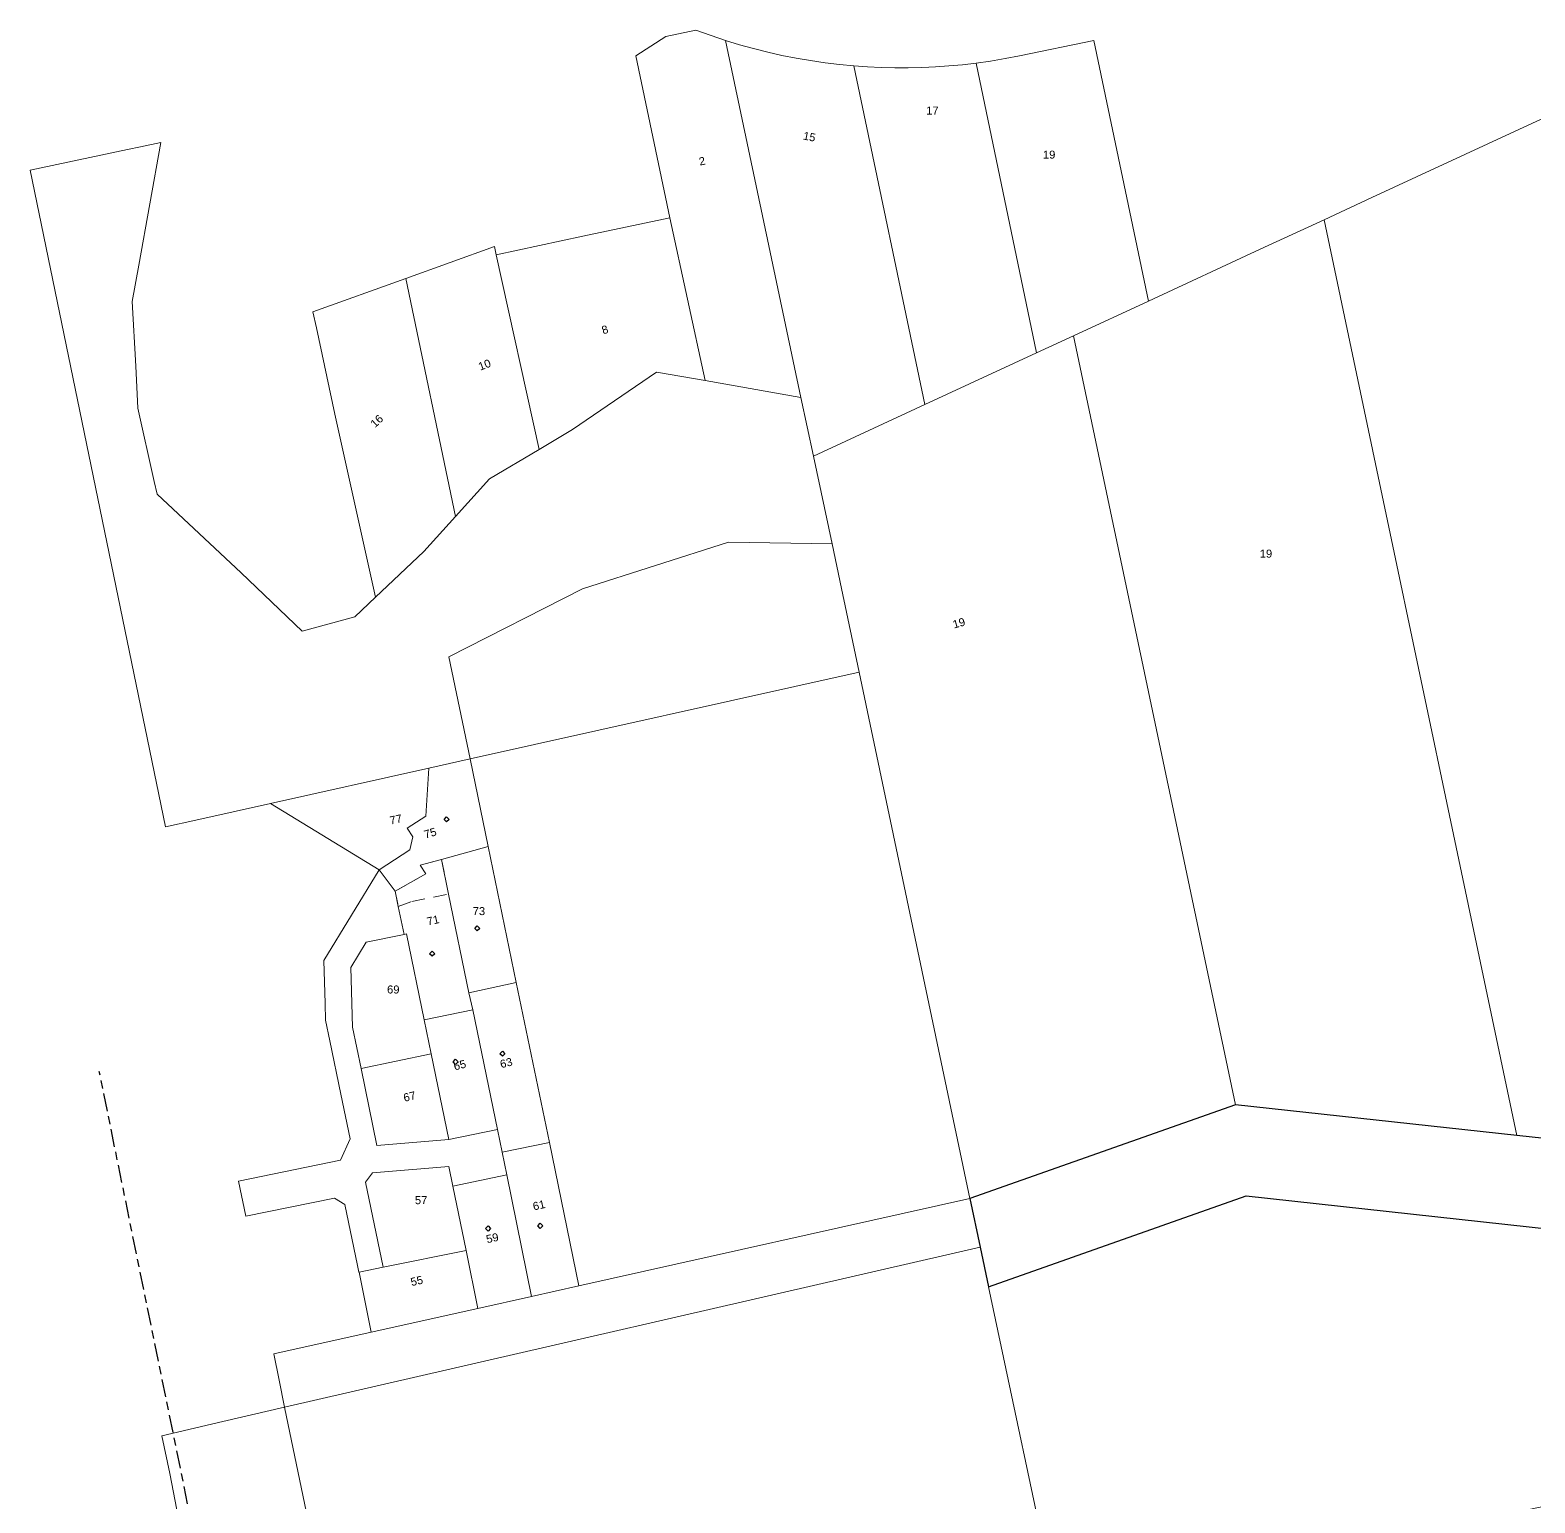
# Model space of a CAD drawing. Header units: metres. Extents: x 314590 to 317940, y 6263421 to 6264427.
# Drawn here: x 316978.2 to 317316.8, y 6264036.9 to 6264368.2 of the extents above; entities that cross this region are included whole.
import ezdxf
from ezdxf.enums import TextEntityAlignment as Align

# ---------------------------------------------------------------- set-up
doc = ezdxf.new("R2010")
doc.units = ezdxf.units.M
doc.linetypes.add('Cable Exist UG', pattern=[8.2, 4, -1.2, 1.8, -1.2])
doc.linetypes.add('Dash', pattern=[5, 3, -2])
doc.layers.get('0').update_dxf_attribs({"color": 6})
for name, color, linetype, lineweight in [('Cadastre Easements_SP_EXT', 9, 'Continuous', 5), ('Cadastre Land Parcels_SP_EXT', 9, 'Continuous', 5), ('Cadastre Roads_SP_EXT', 9, 'Continuous', 5)]:
    doc.layers.add(name, color=color, linetype=linetype, lineweight=lineweight)
doc.layers.add('Features_HIDE', color=1, linetype='Continuous', plot=False)
doc.layers.add('Mains_HV_EXT', color=7, linetype='Continuous')
doc.layers.add('Services_SP_EXT', color=7, linetype='Continuous')
doc.styles.get("Standard").update_dxf_attribs({"font": 'arial.ttf'})

# ---------------------------------------------------------------- blocks, each defined once
blk = doc.blocks.new('CCP_EXT')
blk.add_wipeout([(0, 0.57), (0.57, 0), (0, -0.57), (-0.57, 0)])
blk.add_lwpolyline([(-0.57, 0), (0, 0.57), (0.57, 0), (0, -0.57), (-0.57, 0)])
at = {"flags": 1}
blk.add_attdef('Z', (0, 0), '', height=0.2, dxfattribs=at)
at = {"flags": 9}
for tag, p in [('CCP_TYPE', (0, 0)), ('CONSTRUCTED_VOLTAGE', (0, -0.2)), ('OPERATING_VOLTAGE', (0, -0.6)), ('ORIENTATION', (0, -0.8)), ('OWNED_BY', (0, -1)), ('STATE', (0, -1.8)), ('NO_PHASES', (0, -0.4)), ('USAGE', (0, -1.2)), ('LEGEND', (0, -1.4)), ('LIFE_SUPPORT', (0, -1.6)), ('NOTES', (0, -2))]:
    blk.add_attdef(tag, text='', height=0.2, dxfattribs=at).set_placement(p, align=Align.MIDDLE_LEFT)

msp = doc.modelspace()

# ---------------------------------------------------------------- linework, layer by layer
at = {"layer": 'Cadastre Easements_SP_EXT', "linetype": 'Dash'}
msp.add_lwpolyline([(317072.4, 6264173.86), (317070.82, 6264181.65), (317066, 6264180.33), (317067.28, 6264178.37), (317060.36, 6264174.51), (317061.07, 6264171.08), (317064.09, 6264172.17), (317072.4, 6264173.86)], close=True, dxfattribs=at)
at = {"layer": 'Cadastre Land Parcels_SP_EXT', "linetype": 'Continuous'}
for points in [[(317134.72, 6264365.82), (317127.98, 6264368.19), (317121.23, 6264366.75), (317114.49, 6264362.37), (317122.16, 6264325.99), (317130.12, 6264289.34), (317151.66, 6264285.52), (317134.72, 6264365.82)], [(317163.59, 6264360.13), (317160.33, 6264360.46), (317157.08, 6264360.85), (317153.83, 6264361.32), (317150.61, 6264361.88), (317147.39, 6264362.51), (317144.19, 6264363.23), (317141.01, 6264364.02), (317137.85, 6264364.9), (317134.72, 6264365.82), (317151.66, 6264285.52), (317154.51, 6264272.38), (317179.5, 6264283.96), (317163.59, 6264360.13)], [(317229.82, 6264307.25), (317217.58, 6264365.86), (317200.86, 6264362.4), (317197.61, 6264361.77), (317194.34, 6264361.22), (317191.06, 6264360.76), (317204.66, 6264295.61), (317212.96, 6264299.41), (317229.82, 6264307.25)], [(317204.66, 6264295.61), (317191.06, 6264360.76), (317188.02, 6264360.4), (317184.97, 6264360.12), (317181.92, 6264359.91), (317180.4, 6264359.84), (317178.87, 6264359.77), (317175.81, 6264359.71), (317172.75, 6264359.71), (317169.7, 6264359.79), (317166.64, 6264359.93), (317163.59, 6264360.13), (317179.5, 6264283.96), (317204.66, 6264295.61)], [(317002.67, 6264315.34), (317007.68, 6264342.92), (317003.1, 6264341.96), (317000.12, 6264341.34), (316978.24, 6264336.71), (317008.7, 6264189), (317015.49, 6264190.51), (317032.29, 6264194.23), (317067.91, 6264202.14), (317077.22, 6264204.26), (317072.47, 6264227.24), (317102.5, 6264242.51), (317135.36, 6264253.04), (317158.67, 6264252.63), (317154.51, 6264272.38), (317151.66, 6264285.52), (317130.12, 6264289.34), (317119.19, 6264291.22), (317100.27, 6264278.32), (317092.8, 6264273.86), (317081.61, 6264267.22), (317073.97, 6264258.78), (317066.82, 6264250.89), (317055.94, 6264240.6), (317051.31, 6264236.22), (317039.42, 6264232.97), (317025.75, 6264246.14), (317006.79, 6264263.83), (317006.16, 6264266.66), (317002.51, 6264283.13), (317002.01, 6264292.6), (317001.23, 6264307.17), (317002.67, 6264315.34)], [(317130.12, 6264289.34), (317122.16, 6264325.99), (317102.6, 6264321.81), (317083.12, 6264317.65), (317092.8, 6264273.86), (317100.27, 6264278.32), (317119.19, 6264291.22), (317130.12, 6264289.34)], [(317312.75, 6264119.57), (317269.36, 6264325.54), (317254.97, 6264318.9), (317229.82, 6264307.25), (317212.96, 6264299.41), (317249.43, 6264126.47), (317312.75, 6264119.57)], [(317083.12, 6264317.65), (317082.72, 6264319.53), (317062.77, 6264312.35), (317073.97, 6264258.78), (317081.61, 6264267.22), (317092.8, 6264273.86), (317083.12, 6264317.65)], [(317073.97, 6264258.78), (317062.77, 6264312.35), (317041.88, 6264304.82), (317042.64, 6264301.25), (317046.79, 6264281.78), (317055.94, 6264240.6), (317066.82, 6264250.89), (317073.97, 6264258.78)], [(317249.43, 6264126.47), (317212.96, 6264299.41), (317204.66, 6264295.61), (317179.5, 6264283.96), (317154.51, 6264272.38), (317158.67, 6264252.63), (317160.8, 6264242.57), (317164.75, 6264223.77), (317189.66, 6264105.35), (317249.43, 6264126.47)], [(317158.67, 6264252.63), (317135.36, 6264253.04), (317102.5, 6264242.51), (317072.47, 6264227.24), (317077.22, 6264204.26), (317164.75, 6264223.77), (317160.8, 6264242.57), (317158.67, 6264252.63)], [(317189.66, 6264105.35), (317164.75, 6264223.77), (317077.22, 6264204.26), (317081.29, 6264184.52), (317087.61, 6264153.96), (317095.08, 6264117.95), (317101.7, 6264085.7), (317189.66, 6264105.35)], [(317067.91, 6264202.14), (317032.29, 6264194.23), (317056.77, 6264179.32), (317063.67, 6264183.78), (317064.34, 6264186.75), (317063.07, 6264188.68), (317067.3, 6264191.4), (317067.91, 6264202.14)], [(317081.29, 6264184.52), (317077.22, 6264204.26), (317067.91, 6264202.14), (317067.3, 6264191.4), (317063.07, 6264188.68), (317064.34, 6264186.75), (317063.67, 6264183.78), (317056.77, 6264179.32), (317060.36, 6264174.51), (317067.28, 6264178.37), (317066, 6264180.33), (317070.82, 6264181.65), (317081.29, 6264184.52)], [(317072.4, 6264173.86), (317070.82, 6264181.65), (317066, 6264180.33), (317067.28, 6264178.37), (317060.36, 6264174.51), (317061.07, 6264171.08), (317062.37, 6264164.77), (317062.89, 6264164.88), (317066.89, 6264145.54), (317077.84, 6264147.81), (317076.92, 6264151.6), (317072.4, 6264173.86)], [(317087.61, 6264153.96), (317081.29, 6264184.52), (317070.82, 6264181.65), (317072.4, 6264173.86), (317076.92, 6264151.6), (317087.61, 6264153.96)], [(317060.36, 6264174.51), (317056.77, 6264179.32), (317050.57, 6264169.14), (317044.35, 6264158.92), (317044.62, 6264149.25), (317044.73, 6264145.48), (317045.68, 6264140.87), (317048.17, 6264128.83), (317050.25, 6264118.77), (317048.06, 6264114.02), (317025.13, 6264109.29), (317026.76, 6264101.4), (317046.75, 6264105.48), (317049.03, 6264103.99), (317051.89, 6264090.34), (317052.22, 6264088.78), (317052.28, 6264088.79), (317057.66, 6264089.9), (317053.71, 6264109.05), (317055.3, 6264111.18), (317072.47, 6264112.6), (317073.38, 6264108.17), (317085.5, 6264110.67), (317084.45, 6264115.76), (317083.39, 6264120.93), (317072.44, 6264118.67), (317056.27, 6264117.29), (317052.7, 6264134.62), (317050.78, 6264143.88), (317050.4, 6264157.32), (317053.87, 6264163.02), (317062.37, 6264164.77), (317061.07, 6264171.08), (317060.36, 6264174.51)], [(317068.47, 6264137.88), (317066.89, 6264145.54), (317062.89, 6264164.88), (317062.37, 6264164.77), (317053.87, 6264163.02), (317050.4, 6264157.32), (317050.78, 6264143.88), (317052.7, 6264134.62), (317068.47, 6264137.88)], [(317095.08, 6264117.95), (317087.61, 6264153.96), (317076.92, 6264151.6), (317077.84, 6264147.81), (317083.39, 6264120.93), (317084.45, 6264115.76), (317095.08, 6264117.95)], [(317083.39, 6264120.93), (317077.84, 6264147.81), (317066.89, 6264145.54), (317068.47, 6264137.88), (317072.44, 6264118.67), (317083.39, 6264120.93)], [(317068.47, 6264137.88), (317052.7, 6264134.62), (317056.27, 6264117.29), (317072.44, 6264118.67), (317068.47, 6264137.88)], [(317101.7, 6264085.7), (317095.08, 6264117.95), (317084.45, 6264115.76), (317085.5, 6264110.67), (317091.06, 6264083.34), (317101.7, 6264085.7)], [(317073.38, 6264108.17), (317072.47, 6264112.6), (317055.3, 6264111.18), (317053.71, 6264109.05), (317057.66, 6264089.9), (317076.36, 6264093.7), (317073.38, 6264108.17)], [(317091.06, 6264083.34), (317085.5, 6264110.67), (317073.38, 6264108.17), (317076.36, 6264093.7), (317078.99, 6264080.65), (317091.06, 6264083.34)], [(317234.99, 6264018.37), (317257.16, 6264023.07), (317279.14, 6264027.77), (317301.09, 6264032.41), (317320.82, 6264036.57), (317356.18, 6264044.03), (317326.48, 6264097.82), (317251.84, 6264105.97), (317193.89, 6264085.49), (317209.22, 6264013.09), (317209.25, 6264012.92), (317234.99, 6264018.37)], [(317078.99, 6264080.65), (317076.36, 6264093.7), (317057.66, 6264089.9), (317052.28, 6264088.79), (317054.99, 6264075.32), (317078.99, 6264080.65)]]:
    msp.add_lwpolyline(points, close=True, dxfattribs=at)
for points in [[(317326.15, 6264351.84), (317306.19, 6264342.63), (317280.11, 6264330.55), (317269.36, 6264325.54), (317312.75, 6264119.57), (317339.04, 6264116.66)], [(317209.22, 6264013.09), (317193.89, 6264085.49), (317193.89, 6264085.49), (317191.97, 6264094.42), (317035.49, 6264058.47), (317045.65, 6264009.51)]]:
    msp.add_lwpolyline(points, dxfattribs=at)
at = {"layer": 'Cadastre Roads_SP_EXT', "linetype": 'Continuous'}
msp.add_lwpolyline([(317045.65, 6264009.51), (317035.49, 6264058.47), (317021.59, 6264055.2), (317007.91, 6264051.97), (317007.91, 6264051.97), (317009.67, 6264043.5), (317018.4, 6263998.33)], dxfattribs=at)
at = {"layer": 'Features_HIDE', "linetype": 'Continuous'}
msp.add_lwpolyline([(317312.75, 6264119.57), (317249.43, 6264126.47), (317189.66, 6264105.35), (317191.97, 6264094.42), (317193.89, 6264085.49), (317251.84, 6264105.97), (317326.48, 6264097.82), (317356.18, 6264044.03), (317371.62, 6264057.74), (317339.04, 6264116.66), (317312.75, 6264119.57)], close=True, dxfattribs=at)
at = {"layer": 'Mains_HV_EXT', "linetype": 'Cable Exist UG'}
msp.add_lwpolyline([(317067.88, 6263771.56), (316993.8, 6264133.95)], dxfattribs=at)

# ---------------------------------------------------------------- texts
at = {"layer": 'Cadastre Land Parcels_SP_EXT'}
for s, p in [('17', (317179.84, 6264349.2)), ('19', (317206.11, 6264339.28)), ('19', (317254.88, 6264249.52)), ('73', (317077.81, 6264169.12)), ('69', (317058.55, 6264151.49)), ('57', (317064.81, 6264104.1))]:
    msp.add_text(s, height=1.8, dxfattribs=at).set_placement(p)
for s, rotation, p in [('15', 348.7159, (317152.02, 6264343.61)), ('2', 11.3674, (317128.91, 6264337.71)), ('8', 18.4273, (317107.18, 6264299.74)), ('10', 21.029, (317079.5, 6264291.56)), ('16', 43.2517, (317055.83, 6264278.64)), ('19', 15.9387, (317186.1, 6264233.57)), ('77', 11.7632, (317059.33, 6264189.48)), ('75', 16.6922, (317067.17, 6264186.31)), ('71', 12.5234, (317067.71, 6264166.76)), ('65', 14.9251, (317073.8, 6264134.16)), ('63', 14.0302, (317084.21, 6264134.67)), ('67', 14.0304, (317062.47, 6264127.11)), ('61', 12.5283, (317091.56, 6264102.68)), ('59', 12.5277, (317081.06, 6264095.3)), ('55', 12.528, (317064.06, 6264085.67))]:
    msp.add_text(s, height=1.8, rotation=rotation, dxfattribs=at).set_placement(p)

# ---------------------------------------------------------------- next in the draw order: block references
at = {"layer": 'Services_SP_EXT'}
for p in [(317071.94, 6264190.64), (317078.83, 6264166.12), (317068.7, 6264160.44), (317084.51, 6264137.94), (317073.97, 6264136.12), (317081.27, 6264098.62), (317093.02, 6264099.23)]:
    msp.add_blockref('CCP_EXT', p, dxfattribs=at)

# ---------------------------------------------------------------- next in the draw order: linework, layer by layer
at = {"layer": 'Cadastre Roads_SP_EXT', "linetype": 'Continuous'}
msp.add_lwpolyline([(317191.97, 6264094.42), (317189.66, 6264105.35), (317101.7, 6264085.7), (317091.06, 6264083.34), (317078.99, 6264080.65), (317054.99, 6264075.32), (317033.09, 6264070.45), (317034.28, 6264064.5), (317035.49, 6264058.47), (317191.97, 6264094.42)], close=True, dxfattribs=at)

doc.saveas('drawing.dxf')
